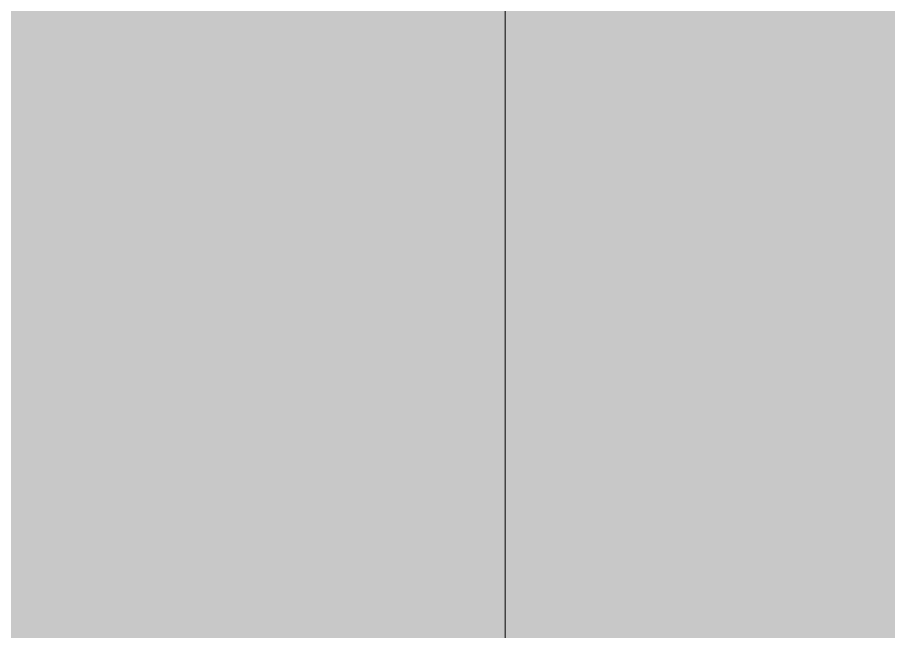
# Model space of a CAD drawing. Header units: inches. Extents: x -4061 to -1937, y 9836 to 11171.
# Drawn here: x -3481.325104 to -3481.322662, y 10353.771483 to 10353.773204 of the extents above; entities that cross this region are included whole.
import ezdxf

# ---------------------------------------------------------------- set-up
doc = ezdxf.new("R2010")
doc.units = ezdxf.units.IN
doc.header["$MEASUREMENT"] = 0
doc.linetypes.add('Grid Line 1_2_', pattern=[0.875, 0.5, -0.125, 0.125, -0.125])
for name, color, linetype, lineweight in [('0-1', 7, 'Continuous', 5), ('A-CLNG-2', 13, 'Continuous', 5), ('S-GRID-1', 1, 'Grid Line 1_2_', 9)]:
    doc.layers.add(name, color=color, linetype=linetype, lineweight=lineweight)

# ---------------------------------------------------------------- blocks, each defined once
blk = doc.blocks.new('CTR - 1st Phase - Shell_rvt-1-ENLARGED RCP - 1ST FLOOR PLAN - WEST')
at = {"layer": 'S-GRID-1'}
blk.add_line((-3481.3237367, 9836.1796923), (-3481.3237367, 11138.3511931), dxfattribs=at)

msp = doc.modelspace()

# ---------------------------------------------------------------- hatches: boundary and pattern name
at = {"layer": 'A-CLNG-2'}
h = msp.add_hatch(color=256, dxfattribs=at)
h.paths.add_polyline_path([(-3448.0237367, 10334.5708646), (-3448.0237367, 10339.730348), (-3448.7737367, 10339.730348), (-3448.7737367, 10342.230348), (-3448.0237367, 10342.230348), (-3448.0237367, 10345.5893961), (-3477.6987367, 10345.5893961), (-3477.6987367, 10334.5708646), (-3454.9237367, 10334.5708646)], flags=0)
h.paths.add_polyline_path([(-3443.2737367, 10334.5708646), (-3434.7237367, 10334.5708646), (-3434.7237367, 10345.5893961), (-3443.2737367, 10345.5893961), (-3443.2737367, 10342.230348), (-3442.5237367, 10342.230348), (-3442.5237367, 10339.730348), (-3443.2737367, 10339.730348), (-3443.2737367, 10338.3410217)], flags=0)
h.paths.add_polyline_path([(-3442.2315047, 10351.5893961), (-3434.7237367, 10351.5893961), (-3434.7237367, 10353.5208646), (-3477.6987367, 10353.5208646), (-3477.6987367, 10351.5893961), (-3456.9237367, 10351.5893961), (-3456.9237367, 10352.3393961), (-3454.9237367, 10352.3393961), (-3454.9237367, 10351.5893961)], flags=0)
h.paths.add_polyline_path([(-3491.056149, 10353.7708646), (-3434.7237367, 10353.7708646), (-3434.7237367, 10391.9208646), (-3498.3323219, 10391.9208646), (-3498.3323219, 10353.7708646)], flags=0)
h.paths.add_polyline_path([(-3437.5389512, 10392.1708646), (-3434.7237367, 10392.1708646), (-3434.7237367, 10411.1208646), (-3498.3323219, 10411.1208646), (-3498.3323219, 10392.1708646), (-3442.2315047, 10392.1708646)], flags=0)

# ---------------------------------------------------------------- block references
at = {"layer": '0-1'}
msp.add_blockref('CTR - 1st Phase - Shell_rvt-1-ENLARGED RCP - 1ST FLOOR PLAN - WEST', (0, 0), dxfattribs=at)

doc.saveas('drawing.dxf')
